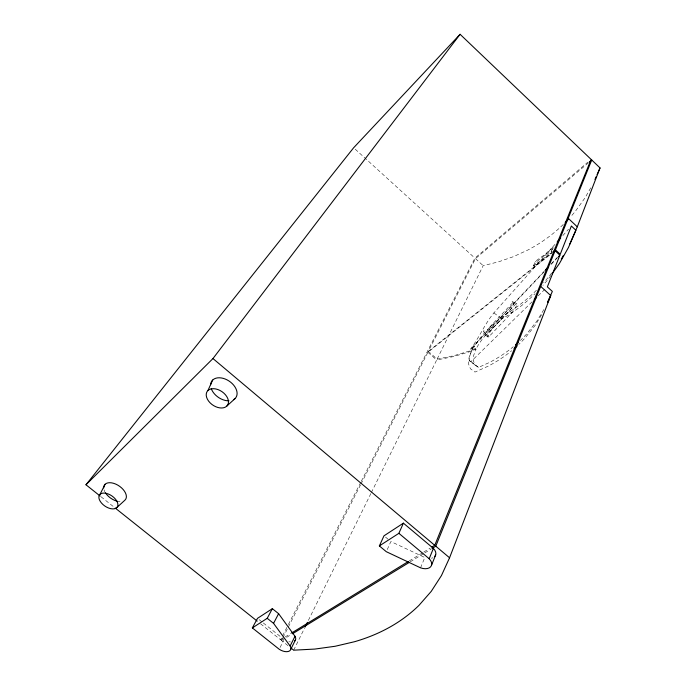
<?xml version="1.0" encoding="UTF-8"?>
<svg xmlns="http://www.w3.org/2000/svg" width="686" height="686" viewBox="0 0 686 686"><rect width="100%" height="100%" fill="white"/><g stroke="black" fill="none" stroke-linecap="round" stroke-linejoin="round"><path stroke-width="0.51" stroke-dasharray="3.43 2.57" d="M514.414 302.166L514.303 302.809L511.756 300.948L511.49 301.703L514.046 303.572L513.548 304.661A7.718 1.303 -53.6 0 1 509.235 310.947L486.597 334.682A7.683 1.278 -53.9 0 1 485.345 334.511L485.714 333.49L483.261 331.595L483.733 330.695L486.211 332.496L486.528 331.887A7.683 1.278 -53.9 0 1 490.301 326.433L511.765 303.718A7.718 1.303 -53.6 0 1 514.414 302.166L516.961 304.018M475.064 364.995L469.293 360.63L469.198 357.552L473.04 346.876L476.033 349.148L473.777 355.065L473.34 360.69L475.064 364.995L478.536 367.422L489.59 362.405A232.888 171.046 37.7 0 0 513.265 346.764M551.347 251.47L552.239 252.302L534.317 266.614L533.442 265.799L542.772 259.111L551.347 251.47L553.165 247.02L554.048 247.835M420.552 567.828L424.788 557.495L390.866 541.554L386.715 550.772M534.317 266.614L536.22 262.129L553.242 248.486M533.442 265.799L535.337 261.323L544.633 254.643L553.165 247.02M293.685 650.182L304.575 628.084M308.366 620.401L370.869 493.568M371.34 492.608L436.682 360.013L453.635 356.549L469.961 351.635L476.033 349.148M588.477 162.754L475.475 258.648L428.356 351.404L437.119 359.13L483.176 265.662L498.568 261.829L513.411 256.667L527.594 250.15A194.532 169.879 40.9 0 0 563.729 224.048M280.077 647.464L283.635 640.424M260.543 623.788L280.591 639.755L287.88 625.443M288.369 624.492L360.742 482.335M361.23 481.383L474.901 258.125L587.851 162.162M288.009 645.663L281.509 640.484L282.478 638.58M282.966 637.62L360.527 484.933M361.016 483.982L427.91 352.287L551.741 253.408M590.732 187.835L585.149 197.671L575.768 210.748A194.532 169.879 40.9 0 1 570.28 217.213M543.835 309.583L536.924 321.031L526.959 333.628A232.888 171.046 37.7 0 1 520.34 340.462M541.708 314.591L535.329 325.121L525.356 337.675A234.32 170.797 37.7 0 1 518.727 344.483M437.119 359.13L454.055 355.657L470.364 350.743L476.418 348.265C480.886 339.896 487.326 332.864 494.126 326.347L501.843 318.964L510.401 313.811A216.27 191.257 39.7 0 0 535.071 293.685M555.034 244.336L493.903 312.876C484.693 324.006 479.162 337.744 470.536 349.054L471.925 350.1C481.469 333.773 495.652 320.002 511.85 310.415A215.455 191.334 39.9 0 0 537.935 288.763M551.587 272.985L550.361 274.709A215.455 191.334 39.9 0 1 543.629 282.709M550.824 275.601L548.98 278.19A216.27 191.257 39.7 0 1 542.935 285.393M562.854 235.572L568.54 229.193M544.77 270.627L473.434 345.993L476.418 348.265M551.39 263.63L557.272 257.413M543.681 272.273L470.184 349.894L471.591 350.966L469.061 357.526L468.521 363.863L470.399 368.742L475.021 372.069L487.935 366.281A234.32 170.797 37.7 0 0 511.636 350.743M551.038 264.496L557.658 257.507M489.101 336.5A7.683 1.295 -53.8 0 1 488.218 335.214A7.683 1.295 -53.8 0 1 492.78 328.234L514.294 305.562A7.718 1.329 -53.6 0 1 516.798 304.987A7.718 1.329 -53.6 0 1 511.79 312.807L489.101 336.5L486.597 334.682M469.293 360.63L470.913 361.651L532.833 301.077M538.184 295.846L546.588 287.623M428.356 351.404L552.093 252.551M280.591 639.755L284.244 637.526M285.153 636.96L290.624 633.607M409.208 560.959L422.893 552.582M423.802 552.024L430.191 548.114M281.509 640.484L291.55 634.353M410.228 561.817L423.914 553.439M424.831 552.882L431.22 548.98M490.301 326.433L492.78 328.234M485.354 335.128L487.849 336.937M509.235 310.947L511.79 312.807M470.913 361.651L478.536 367.422M493.903 312.876L501.843 318.964M259.171 619.681L262.489 622.331M263.321 622.991L282.426 638.212M101.014 496.741L114.373 507.383M385.523 537.095L389.339 540.276M427.91 352.287L436.682 360.013M355.228 149.196L474.901 258.125M475.475 258.648L483.176 265.662M535.337 261.323L536.22 262.129M432.909 557.744A9.998 6.414 24.4 0 1 431.348 558.207M120.024 501.638A12.777 7.417 34.5 0 1 117.195 501.226M104.838 491.768A12.777 7.417 34.5 0 1 104.04 489.787M290.452 641.933A8.644 4.871 28 0 1 288.857 641.667"/><path stroke-width="1.03" d="M291.25 648.244L293.685 650.182L314.848 649.067L335.162 646.263L354.499 641.727A311.041 196.402 34.8 0 0 419.077 605.249L431.237 591.375L441.458 575.554L449.562 557.795L550.755 295.58L540.688 286.405M569.783 244.053L577.286 226.826L600.027 167.916L591.726 159.992L589.291 162.059M553.413 252.071L555.085 250.742L559.87 255.175L547.351 286.877L552.359 291.421L547.6 302.097M431.545 565.195L435.696 554.82M432.137 548.423L435.781 546.193L555.085 250.742M552.925 251.882L555.437 249.875L591.726 159.992M429.196 558.738L433.389 548.38L403.402 523.152L383.997 535.817L379.358 545.919L386.304 551.698L420.552 567.828A10.101 6.414 24.5 0 0 430.559 566.893A10.101 6.414 24.5 0 0 429.196 558.738L398.875 533.322L379.358 545.919M432.009 546.991L434.752 545.319L591.109 159.401L460.092 34.3L353.65 147.747L85.973 484.77L100.173 496.072M594.959 179.5L596.228 176.602M597.069 174.673L600.027 167.916M398.875 533.322L403.402 523.152M547.728 302.363L550.755 295.58M207.918 390.548L212.686 380.035M305.056 627.124L307.422 622.322M290.735 649.419L295.572 639.669M290.135 646.015L294.989 636.265L278.61 613.687L272.351 608.671L257.507 618.352L252.345 627.913L279.185 649.23A8.721 4.853 28 0 0 288.412 651.451A8.721 4.853 28 0 0 290.135 646.015L273.551 623.351L267.231 618.3L252.345 627.913M99.993 494.357L105.095 484.273M273.551 623.351L278.61 613.687M267.231 618.3L272.351 608.671M561.268 259.145L563.275 255.595M552.05 273.877L559.407 263.527L568.428 247.543L575.94 230.316L571.378 226.011L560.213 254.309L555.437 249.875M85.973 484.77L212.969 358.555L460.092 34.3M557.169 241.944L560.719 237.965M545.499 269.847L547.711 267.514M545.885 269.941L548.097 267.609M558.395 256.727L559.87 255.175M534.36 299.585L536.649 297.338M226.68 406.215A12.288 8.129 34.4 0 0 217.925 389.562A12.288 8.129 34.4 0 0 207.429 399.252A12.288 8.129 34.4 0 0 226.68 406.215L234.938 398.677M116.714 507.674A10.744 6.165 34.4 0 0 108.208 493.963A10.744 6.165 34.4 0 0 100.225 501.329A10.744 6.165 34.4 0 0 116.714 507.674L124.946 500.145A12.777 7.417 34.5 0 0 117.769 485.122A12.777 7.417 34.5 0 0 103.732 487.943M291.541 633.049L408.299 561.525M292.468 633.787L409.31 562.374M115.214 508.052L257.207 621.13M212.969 358.555L434.752 545.319M435.781 546.193L449.562 557.795M568.197 218.268L577.286 226.826M433.389 548.38A9.998 6.414 24.4 0 1 434.701 556.535M210.645 384.709A14.595 9.75 34.5 0 1 228.987 380.996A14.595 9.75 34.5 0 1 233.523 399.689M228.978 400.83A14.595 9.75 34.5 0 1 211.254 388.61M517.184 345.924A234.32 170.797 37.7 0 1 514.046 348.72M518.024 342.623A232.888 171.046 37.7 0 1 515.666 344.724M117.195 501.226A12.777 7.417 34.5 0 1 105.387 492.737M568.137 219.546A194.532 169.879 40.9 0 1 565.213 222.573M294.989 636.265A8.644 4.871 28 0 1 294.731 640.93"/></g></svg>
